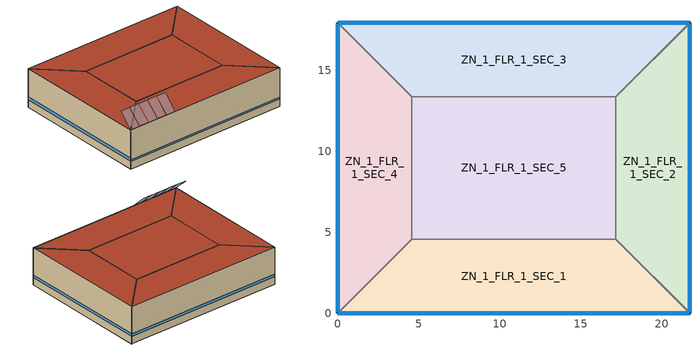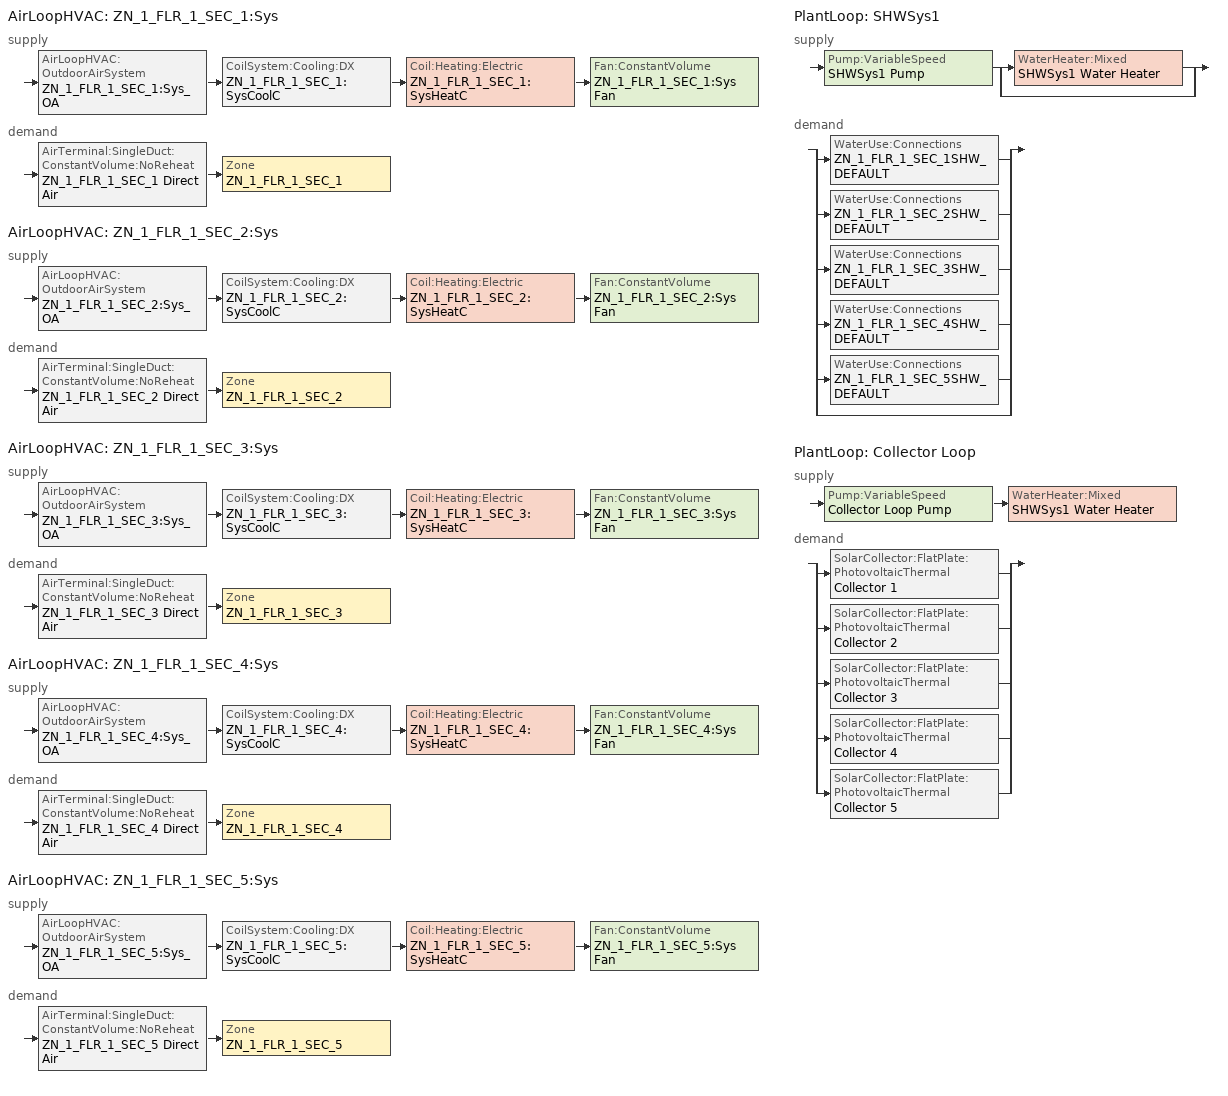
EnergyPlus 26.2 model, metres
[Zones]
ZN_1_FLR_1_SEC_1
 floor ground (ASHRAE 90.1-2004_Sec 5.5-3ab_Unheated_Ext-slab): 4.57,4.57 17.19,4.57 21.76,0 0,0 z0
 wall outside (ASHRAE 90.1-2004_Sec 5.5-3ab_Steel-Framed_Ext-wall): 0,0 21.76,0 z0:5.01
 wall to ZN_1_FLR_1_SEC_2 (ASHRAE 90.1-2004_Sec 5.5-3ab_Interior Wall_Int-Wall): 21.76,0 17.19,4.57 z0:5.01
 wall to ZN_1_FLR_1_SEC_5 (ASHRAE 90.1-2004_Sec 5.5-3ab_Interior Wall_Int-Wall): 17.19,4.57 4.57,4.57 z0:5.01
 wall to ZN_1_FLR_1_SEC_4 (ASHRAE 90.1-2004_Sec 5.5-3ab_Interior Wall_Int-Wall): 4.57,4.57 0,0 z0:5.01
 window (ASHRAE 90.1-2004_Sec 5.5-3ab_0_0.1_fixed_north_window): 0.05,0 21.71,0 z1:1.18
 roof outside (ASHRAE 90.1-2004_Sec 5.5-3ab_IEAD_Roof): 0,0 21.76,0 17.19,4.57 4.57,4.57 z5.01
ZN_1_FLR_1_SEC_2
 floor ground (ASHRAE 90.1-2004_Sec 5.5-3ab_Unheated_Ext-slab): 17.19,4.57 17.19,13.37 21.76,17.93 21.76,0 z0
 wall outside (ASHRAE 90.1-2004_Sec 5.5-3ab_Steel-Framed_Ext-wall): 21.76,0 21.76,17.93 z0:5.01
 wall to ZN_1_FLR_1_SEC_3 (ASHRAE 90.1-2004_Sec 5.5-3ab_Interior Wall_Int-Wall): 21.76,17.93 17.19,13.37 z0:5.01
 wall to ZN_1_FLR_1_SEC_5 (ASHRAE 90.1-2004_Sec 5.5-3ab_Interior Wall_Int-Wall): 17.19,13.37 17.19,4.57 z0:5.01
 window (ASHRAE 90.1-2004_Sec 5.5-3ab_0_0.1_fixed_west_window): 21.76,0.05 21.76,17.89 z1:1.36
 roof outside (ASHRAE 90.1-2004_Sec 5.5-3ab_IEAD_Roof): 21.76,0 21.76,17.93 17.19,13.37 17.19,4.57 z5.01
ZN_1_FLR_1_SEC_3
 floor ground (ASHRAE 90.1-2004_Sec 5.5-3ab_Unheated_Ext-slab): 0,17.93 21.76,17.93 17.19,13.36 4.57,13.36 z0
 wall outside (ASHRAE 90.1-2004_Sec 5.5-3ab_Steel-Framed_Ext-wall): 21.76,17.93 0,17.93 z0:5.01
 wall to ZN_1_FLR_1_SEC_5 (ASHRAE 90.1-2004_Sec 5.5-3ab_Interior Wall_Int-Wall): 4.57,13.36 17.19,13.36 z0:5.01
 wall to ZN_1_FLR_1_SEC_4 (ASHRAE 90.1-2004_Sec 5.5-3ab_Interior Wall_Int-Wall): 0,17.93 4.57,13.36 z0:5.01
 window (ASHRAE 90.1-2004_Sec 5.5-3ab_0_0.1_fixed_south_window): 21.71,17.93 0.05,17.93 z1:1.36
 roof outside (ASHRAE 90.1-2004_Sec 5.5-3ab_IEAD_Roof): 4.57,13.36 17.19,13.36 21.76,17.93 0,17.93 z5.01
ZN_1_FLR_1_SEC_4
 floor ground (ASHRAE 90.1-2004_Sec 5.5-3ab_Unheated_Ext-slab): 0,17.93 4.57,13.37 4.57,4.57 0,0 z0
 wall outside (ASHRAE 90.1-2004_Sec 5.5-3ab_Steel-Framed_Ext-wall): 0,17.93 0,0 z0:5.01
 wall to ZN_1_FLR_1_SEC_5 (ASHRAE 90.1-2004_Sec 5.5-3ab_Interior Wall_Int-Wall): 4.57,4.57 4.57,13.37 z0:5.01
 window (ASHRAE 90.1-2004_Sec 5.5-3ab_0_0.1_fixed_east_window): 0,17.89 0,0.05 z1:1.36
 roof outside (ASHRAE 90.1-2004_Sec 5.5-3ab_IEAD_Roof): 0,0 4.57,4.57 4.57,13.37 0,17.93 z5.01
ZN_1_FLR_1_SEC_5
 floor ground (ASHRAE 90.1-2004_Sec 5.5-3ab_Unheated_Ext-slab): 4.57,13.37 17.19,13.37 17.19,4.57 4.57,4.57 z0
 roof outside (ASHRAE 90.1-2004_Sec 5.5-3ab_IEAD_Roof): 4.57,4.57 17.19,4.57 17.19,13.37 4.57,13.37 z5.01
shading: 0,1.72,6.72 0,0,5.1 1.22,0,5.1 1.22,1.72,6.72; 1.3,1.72,6.72 1.3,0,5.1 2.52,0,5.1 2.52,1.72,6.72; 2.6,1.72,6.72 2.6,0,5.1 3.82,0,5.1 3.82,1.72,6.72; 3.9,1.72,6.72 3.9,0,5.1 5.12,0,5.1 5.12,1.72,6.72; 5.2,1.72,6.72 5.2,0,5.1 6.42,0,5.1 6.42,1.72,6.72
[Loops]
AirLoopHVAC 'ZN_1_FLR_1_SEC_1:Sys'
 supply: AirLoopHVAC:OutdoorAirSystem 'ZN_1_FLR_1_SEC_1:Sys_OA' > CoilSystem:Cooling:DX 'ZN_1_FLR_1_SEC_1:SysCoolC' > Coil:Heating:Electric 'ZN_1_FLR_1_SEC_1:SysHeatC' > Fan:ConstantVolume 'ZN_1_FLR_1_SEC_1:Sys Fan'
 demand: AirTerminal:SingleDuct:ConstantVolume:NoReheat 'ZN_1_FLR_1_SEC_1 Direct Air' > Zone 'ZN_1_FLR_1_SEC_1'
AirLoopHVAC 'ZN_1_FLR_1_SEC_2:Sys'
 supply: AirLoopHVAC:OutdoorAirSystem 'ZN_1_FLR_1_SEC_2:Sys_OA' > CoilSystem:Cooling:DX 'ZN_1_FLR_1_SEC_2:SysCoolC' > Coil:Heating:Electric 'ZN_1_FLR_1_SEC_2:SysHeatC' > Fan:ConstantVolume 'ZN_1_FLR_1_SEC_2:Sys Fan'
 demand: AirTerminal:SingleDuct:ConstantVolume:NoReheat 'ZN_1_FLR_1_SEC_2 Direct Air' > Zone 'ZN_1_FLR_1_SEC_2'
AirLoopHVAC 'ZN_1_FLR_1_SEC_3:Sys'
 supply: AirLoopHVAC:OutdoorAirSystem 'ZN_1_FLR_1_SEC_3:Sys_OA' > CoilSystem:Cooling:DX 'ZN_1_FLR_1_SEC_3:SysCoolC' > Coil:Heating:Electric 'ZN_1_FLR_1_SEC_3:SysHeatC' > Fan:ConstantVolume 'ZN_1_FLR_1_SEC_3:Sys Fan'
 demand: AirTerminal:SingleDuct:ConstantVolume:NoReheat 'ZN_1_FLR_1_SEC_3 Direct Air' > Zone 'ZN_1_FLR_1_SEC_3'
AirLoopHVAC 'ZN_1_FLR_1_SEC_4:Sys'
 supply: AirLoopHVAC:OutdoorAirSystem 'ZN_1_FLR_1_SEC_4:Sys_OA' > CoilSystem:Cooling:DX 'ZN_1_FLR_1_SEC_4:SysCoolC' > Coil:Heating:Electric 'ZN_1_FLR_1_SEC_4:SysHeatC' > Fan:ConstantVolume 'ZN_1_FLR_1_SEC_4:Sys Fan'
 demand: AirTerminal:SingleDuct:ConstantVolume:NoReheat 'ZN_1_FLR_1_SEC_4 Direct Air' > Zone 'ZN_1_FLR_1_SEC_4'
AirLoopHVAC 'ZN_1_FLR_1_SEC_5:Sys'
 supply: AirLoopHVAC:OutdoorAirSystem 'ZN_1_FLR_1_SEC_5:Sys_OA' > CoilSystem:Cooling:DX 'ZN_1_FLR_1_SEC_5:SysCoolC' > Coil:Heating:Electric 'ZN_1_FLR_1_SEC_5:SysHeatC' > Fan:ConstantVolume 'ZN_1_FLR_1_SEC_5:Sys Fan'
 demand: AirTerminal:SingleDuct:ConstantVolume:NoReheat 'ZN_1_FLR_1_SEC_5 Direct Air' > Zone 'ZN_1_FLR_1_SEC_5'
PlantLoop 'SHWSys1'
 supply: Pump:VariableSpeed 'SHWSys1 Pump' > split
  | WaterHeater:Mixed 'SHWSys1 Water Heater'
  | bypass
 demand: split
  | WaterUse:Connections 'ZN_1_FLR_1_SEC_1SHW_DEFAULT'
  | WaterUse:Connections 'ZN_1_FLR_1_SEC_2SHW_DEFAULT'
  | WaterUse:Connections 'ZN_1_FLR_1_SEC_3SHW_DEFAULT'
  | WaterUse:Connections 'ZN_1_FLR_1_SEC_4SHW_DEFAULT'
  | WaterUse:Connections 'ZN_1_FLR_1_SEC_5SHW_DEFAULT'
  | bypass
PlantLoop 'Collector Loop'
 supply: Pump:VariableSpeed 'Collector Loop Pump' > WaterHeater:Mixed 'SHWSys1 Water Heater'
 demand: split
  | SolarCollector:FlatPlate:PhotovoltaicThermal 'Collector 1'
  | SolarCollector:FlatPlate:PhotovoltaicThermal 'Collector 2'
  | SolarCollector:FlatPlate:PhotovoltaicThermal 'Collector 3'
  | SolarCollector:FlatPlate:PhotovoltaicThermal 'Collector 4'
  | SolarCollector:FlatPlate:PhotovoltaicThermal 'Collector 5'
[Building]
AutoBuilt Model: All: North Axis=0; Terrain=City; Loads Convergence Tolerance Value=0.04; Temperature Convergence Tolerance Value=0.2; Solar Distribution=FullInteriorAndExterior; Maximum Number Of Warmup Days=25; Minimum Number Of Warmup Days=6
[Site:GroundTemperature:BuildingSurface]
20.03, 20.05, 20.08, 20.1, 20.18, 20.23, 20.22, 20.19, 20.26, 20.25, 20.23, 20.2
[Site:Location]
OKLAHOMA_CITY_OK_USA TMY2-13967: Latitude=35.4; Longitude=-97.6; Time Zone=-6; Elevation=397
[Site:WaterMainsTemperature]
Calculation Method=CORRELATION; Annual Average Outdoor Air Temperature=15.03; Maximum Difference In Monthly Average Outdoor Air Temperatures=28.2
[SizingPeriod:DesignDay] Day Of Month=21; Humidity Condition Type=Wetbulb; Barometric Pressure=96645.77; Rain Indicator=No; Snow Indicator=No; Daylight Saving Time Indicator=No; Solar Model Indicator=ASHRAEClearSky
Name | Month | Day Type | Maximum Dry Bulb Temperature | Daily Dry Bulb Temperature Range | Wetbulb Or Dewpoint At Maximum Dry Bulb | Wind Speed | Wind Direction | Sky Clearness
OKLAHOMA_CITY_OK_USA Heating 99.6% Conditions | 1 | WinterDesignDay | -12.6 | 0 | -12.6 | 6.9 | 360 | 0
OKLAHOMA_CITY_OK_USA Cooling .4% Conditions WB=>MDB | 7 | SummerDesignDay | 32.8 | 11.7 | 24.9 | 0 | 0 | 1
[Construction]
InteriorFurnishings: Std Wood 6inch
ASHRAE 90.1-2004_Sec 5.5-3ab_0_0.1_fixed_south_window; ASHRAE 90.1-2004_Sec 5.5-3ab_0_0.1_fixed_east_window; ASHRAE 90.1-2004_Sec 5.5-3ab_0_0.1_fixed_west_window: Theoretical Glass [23], AIR 6MM, Theoretical Glass [23]
ASHRAE 90.1-2004_Sec 5.5-3ab_0_0.1_fixed_north_window: Theoretical Glass [24], AIR 6MM, Theoretical Glass [24]
ASHRAE 90.1-2004_Sec 5.5-3ab_IEAD_Roof: Roof Membrane, Roof Insulation, Metal Decking
ASHRAE 90.1-2004_Sec 5.5-3ab_Interior Wall_Int-Wall: GP01 1/2 GYPSUM, GP01 1/2 GYPSUM
ASHRAE 90.1-2004_Sec 5.5-3ab_Steel-Framed_Ext-wall: MAT-SHEATH, Wall Insulation [2], 1/2IN Gypsum
ASHRAE 90.1-2004_Sec 5.5-3ab_Unheated_Ext-slab: MAT-CC05 8 HW CONCRETE, CP02 CARPET PAD
[Material] Thermal Absorptance=0.9
Name | Roughness | Thickness | Conductivity | Density | Specific Heat | Solar Absorptance | Visible Absorptance
Roof Membrane | VeryRough | 0.0095 | 0.16 | 1121.29 | 1460 | 0.7 | 0.7
Roof Insulation | MediumRough | 0.125 | 0.049 | 265 | 836.8 | 0.7 | 0.7
Metal Decking | MediumSmooth | 0.0015 | 45.006 | 7680 | 418.4 | 0.7 | 0.3
GP01 1/2 GYPSUM | Smooth | 0.0127 | 0.16 | 800 | 1090 | 0.7 | 0.5
Wall Insulation [2] | MediumRough | 0.0376 | 0.045 | 265 | 836.8 | 0.7 | 0.7
1/2IN Gypsum | Smooth | 0.0127 | 0.16 | 784.9 | 830 | 0.92 | 0.92
MAT-CC05 8 HW CONCRETE | Rough | 0.2032 | 1.311 | 2240 | 836.8 | 0.7 | 0.7
Std Wood 6inch | MediumSmooth | 0.15 | 0.12 | 540 | 1210 | 0.7 | 0.7
[Material:NoMass] Thermal Absorptance=0.9; Solar Absorptance=0.7
Name | Roughness | Thermal Resistance | Visible Absorptance
MAT-SHEATH | Rough | 0.3626 | 0.7
CP02 CARPET PAD | VeryRough | 0.2165 | 0.8
[WindowMaterial:Gas]
AIR 6MM: Gas Type=Air; Thickness=0.0063
[WindowMaterial:Glazing] Optical Data Type=SpectralAverage; Thickness=0.003; Infrared Transmittance At Normal Incidence=0; Front Side Infrared Hemispherical Emissivity=0.85; Back Side Infrared Hemispherical Emissivity=0.85
Name | Solar Transmittance At Normal Incidence | Front Side Solar Reflectance At Normal Incidence | Back Side Solar Reflectance At Normal Incidence | Visible Transmittance At Normal Incidence | Front Side Visible Reflectance At Normal Incidence | Back Side Visible Reflectance At Normal Incidence | Conductivity
Theoretical Glass [23] | 0.5531 | 0.3969 | 0.3969 | 0.6041 | 0.3459 | 0.3459 | 2.3904
Theoretical Glass [24] | 0.6483 | 0.3017 | 0.3017 | 0.7094 | 0.2406 | 0.2406 | 2.4179
[AirLoopHVAC] Design Supply Air Flow Rate=AUTOSIZE
ZN_1_FLR_1_SEC_1:Sys; ZN_1_FLR_1_SEC_2:Sys; ZN_1_FLR_1_SEC_3:Sys; ZN_1_FLR_1_SEC_4:Sys; ZN_1_FLR_1_SEC_5:Sys
[AirTerminal:SingleDuct:ConstantVolume:NoReheat] Availability Schedule=ALWAYS_ON; Maximum Air Flow Rate=AUTOSIZE
ZN_1_FLR_1_SEC_1 Direct Air; ZN_1_FLR_1_SEC_2 Direct Air; ZN_1_FLR_1_SEC_3 Direct Air; ZN_1_FLR_1_SEC_4 Direct Air; ZN_1_FLR_1_SEC_5 Direct Air
[AvailabilityManager:NightCycle] Applicability Schedule=Always_On; Fan Schedule=HVACOperationSchd; Control Type=CycleOnAny; Thermostat Tolerance=1; Cycling Run Time Control Type=FixedRunTime; Cycling Run Time=3600
ZN_1_FLR_1_SEC_1:Sys Availability Manager; ZN_1_FLR_1_SEC_2:Sys Availability Manager; ZN_1_FLR_1_SEC_3:Sys Availability Manager; ZN_1_FLR_1_SEC_4:Sys Availability Manager; ZN_1_FLR_1_SEC_5:Sys Availability Manager
[Coil:Cooling:DX:SingleSpeed] Availability Schedule=ALWAYS_ON; Gross Rated Total Cooling Capacity=AUTOSIZE; Gross Rated Sensible Heat Ratio=AUTOSIZE; Gross Rated Cooling Cop=2.7835; Rated Air Flow Rate=AUTOSIZE; 2023 Rated Evaporator Fan Power Per Volume Flow Rate=934.4; Total Cooling Capacity Function Of Temperature Curve=Cool-Cap-fT; Total Cooling Capacity Function Of Flow Fraction Curve=ConstantCubic; Energy Input Ratio Function Of Temperature Curve=Cool-EIR-fT; Energy Input Ratio Function Of Flow Fraction Curve=ConstantCubic; Part Load Fraction Correlation Curve=Cool-PLF-fPLR
ZN_1_FLR_1_SEC_1:SysCoolC DXCoil; ZN_1_FLR_1_SEC_2:SysCoolC DXCoil; ZN_1_FLR_1_SEC_3:SysCoolC DXCoil; ZN_1_FLR_1_SEC_4:SysCoolC DXCoil; ZN_1_FLR_1_SEC_5:SysCoolC DXCoil
[Coil:Heating:Electric] Availability Schedule=ALWAYS_ON; Efficiency=1; Nominal Capacity=AUTOSIZE
ZN_1_FLR_1_SEC_1:SysHeatC; ZN_1_FLR_1_SEC_2:SysHeatC; ZN_1_FLR_1_SEC_3:SysHeatC; ZN_1_FLR_1_SEC_4:SysHeatC; ZN_1_FLR_1_SEC_5:SysHeatC
[CoilSystem:Cooling:DX] Availability Schedule=ALWAYS_ON
Name | Cooling Coil
ZN_1_FLR_1_SEC_1:SysCoolC | ZN_1_FLR_1_SEC_1:SysCoolC DXCoil
ZN_1_FLR_1_SEC_2:SysCoolC | ZN_1_FLR_1_SEC_2:SysCoolC DXCoil
ZN_1_FLR_1_SEC_3:SysCoolC | ZN_1_FLR_1_SEC_3:SysCoolC DXCoil
ZN_1_FLR_1_SEC_4:SysCoolC | ZN_1_FLR_1_SEC_4:SysCoolC DXCoil
ZN_1_FLR_1_SEC_5:SysCoolC | ZN_1_FLR_1_SEC_5:SysCoolC DXCoil
[ComponentCost:LineItem]
Name | Line Item Type | Item | Cost Per Area | Cost Per Unit Of Output Capacity
Interior Furnishings | Construction | InteriorFurnishings | 1
south:ASHRAE 90.1-2004_Sec 5.5-3ab_0_0.1_fixed_south_window | CONSTRUCTION | ASHRAE 90.1-2004_Sec 5.5-3ab_0_0.1_fixed_south_window | 193.81
east:ASHRAE 90.1-2004_Sec 5.5-3ab_0_0.1_fixed_east_window | CONSTRUCTION | ASHRAE 90.1-2004_Sec 5.5-3ab_0_0.1_fixed_east_window | 193.81
north:ASHRAE 90.1-2004_Sec 5.5-3ab_0_0.1_fixed_north_window | CONSTRUCTION | ASHRAE 90.1-2004_Sec 5.5-3ab_0_0.1_fixed_north_window | 191.81
west:ASHRAE 90.1-2004_Sec 5.5-3ab_0_0.1_fixed_west_window | CONSTRUCTION | ASHRAE 90.1-2004_Sec 5.5-3ab_0_0.1_fixed_west_window | 193.81
roofs:ASHRAE 90.1-2004_Sec 5.5-3ab_IEAD_Roof | CONSTRUCTION | ASHRAE 90.1-2004_Sec 5.5-3ab_IEAD_Roof | 26.58
int-walls:ASHRAE 90.1-2004_Sec 5.5-3ab_Interior Wall_Int-Wall | CONSTRUCTION | ASHRAE 90.1-2004_Sec 5.5-3ab_Interior Wall_Int-Wall | 1
ext-walls:ASHRAE 90.1-2004_Sec 5.5-3ab_Steel-Framed_Ext-wall | CONSTRUCTION | ASHRAE 90.1-2004_Sec 5.5-3ab_Steel-Framed_Ext-wall | 39.26
ext-slab:ASHRAE 90.1-2004_Sec 5.5-3ab_Unheated_Ext-slab | CONSTRUCTION | ASHRAE 90.1-2004_Sec 5.5-3ab_Unheated_Ext-slab | 24.86
LIGHTING EQUIP:ZN_1_FLR_1_SEC_1 | LIGHTS | ZN_1_FLR_1_SEC_1 |  | 1
LIGHTING EQUIP:ZN_1_FLR_1_SEC_2 | LIGHTS | ZN_1_FLR_1_SEC_2 |  | 1
LIGHTING EQUIP:ZN_1_FLR_1_SEC_3 | LIGHTS | ZN_1_FLR_1_SEC_3 |  | 1
LIGHTING EQUIP:ZN_1_FLR_1_SEC_4 | LIGHTS | ZN_1_FLR_1_SEC_4 |  | 1
LIGHTING EQUIP:ZN_1_FLR_1_SEC_5 | LIGHTS | ZN_1_FLR_1_SEC_5 |  | 1
[Controller:OutdoorAir] Minimum Outdoor Air Flow Rate=AUTOSIZE; Maximum Outdoor Air Flow Rate=AUTOSIZE; Economizer Control Type=NoEconomizer; Economizer Control Action Type=ModulateFlow; Economizer Maximum Limit Dry Bulb Temperature=30; Economizer Maximum Limit Enthalpy=32000; Lockout Type=NoLockout; Minimum Limit Type=FixedMinimum; Minimum Outdoor Air Schedule=MinOA_Sched
ControllerZN_1_FLR_1_SEC_1:Sys_OA; ControllerZN_1_FLR_1_SEC_2:Sys_OA; ControllerZN_1_FLR_1_SEC_3:Sys_OA; ControllerZN_1_FLR_1_SEC_4:Sys_OA; ControllerZN_1_FLR_1_SEC_5:Sys_OA
[DesignSpecification:OutdoorAir] Outdoor Air Method=FLOW/ZONE; Outdoor Air Flow Per Zone Floor Area=0
Name | Outdoor Air Flow Per Zone
SZ DSOA ZN_1_FLR_1_SEC_1; SZ DSOA ZN_1_FLR_1_SEC_3 | 0.0737046
SZ DSOA ZN_1_FLR_1_SEC_2; SZ DSOA ZN_1_FLR_1_SEC_4 | 0.0573162
SZ DSOA ZN_1_FLR_1_SEC_5 | 0.10412
[ElectricEquipment] Schedule=BLDG_EQUIP_SCH; Design Level Calculation Method=EquipmentLevel; Fraction Latent=0; Fraction Radiant=0.5; Fraction Lost=0; End Use Subcategory=GeneralEquipment
Name | Zone Or Zonelist Or Space Or Spacelist | Design Level
ZN_1_FLR_1_SEC_1_MiscPlug_Equip | ZN_1_FLR_1_SEC_1 | 465.9534
ZN_1_FLR_1_SEC_2_MiscPlug_Equip | ZN_1_FLR_1_SEC_2 | 362.3476
ZN_1_FLR_1_SEC_3_MiscPlug_Equip | ZN_1_FLR_1_SEC_3 | 465.9534
ZN_1_FLR_1_SEC_4_MiscPlug_Equip | ZN_1_FLR_1_SEC_4 | 362.3476
ZN_1_FLR_1_SEC_5_MiscPlug_Equip | ZN_1_FLR_1_SEC_5 | 658.2385
[ElectricLoadCenter:Distribution]
PV Array Load Center: Generator List=Generator List; Generator Operation Scheme Type=TrackElectrical; Generator Demand Limit Scheme Purchased Electric Demand Limit=0; Electrical Buss Type=DirectCurrentWithInverterDCStorage; Inverter=PV Inverter; Electrical Storage Object=Battery
[ElectricLoadCenter:Generators]
Generator List: Generator=PV:ZN_1_FLR_1_SEC_1_Ceiling; Generator Rated Electric Power Output=9000; Generator Name 2=PV:ZN_1_FLR_1_SEC_2_Ceiling; Generator Object Type 2=Generator:Photovoltaic; Generator Rated Electric Power Output 2=6000; Generator Name 3=PV:ZN_1_FLR_1_SEC_3_Ceiling; Generator Object Type 3=Generator:Photovoltaic; Generator Rated Electric Power Output 3=9000; Generator Name 4=PV:ZN_1_FLR_1_SEC_4_Ceiling; Generator Object Type 4=Generator:Photovoltaic; Generator Rated Electric Power Output 4=6000; Generator Name 5=PV:ZN_1_FLR_1_SEC_5_Ceiling; Generator Object Type 5=Generator:Photovoltaic; Generator Rated Electric Power Output 5=9000; Generator Name 6=Collector 1 PV; Generator Object Type 6=Generator:Photovoltaic; Generator Rated Electric Power Output 6=800; Generator Rated Thermal To Electrical Power Ratio 6=1.5; Generator Name 7=Collector 2 PV; Generator Object Type 7=Generator:Photovoltaic; Generator Rated Electric Power Output 7=800; Generator Rated Thermal To Electrical Power Ratio 7=1.5; Generator Name 8=Collector 3 PV; Generator Object Type 8=Generator:Photovoltaic; Generator Rated Electric Power Output 8=800; Generator Rated Thermal To Electrical Power Ratio 8=1.5; Generator Name 9=Collector 4 PV; Generator Object Type 9=Generator:Photovoltaic; Generator Rated Electric Power Output 9=800; Generator Rated Thermal To Electrical Power Ratio 9=1.5; Generator Name 10=Collector 5 PV; Generator Object Type 10=Generator:Photovoltaic; Generator Rated Electric Power Output 10=800; Generator Rated Thermal To Electrical Power Ratio 10=1.5
[ElectricLoadCenter:Inverter:LookUpTable]
PV Inverter: Availability Schedule=ALWAYS_ON; Zone=ZN_1_FLR_1_SEC_2; Radiative Fraction=0.25; Rated Maximum Continuous Output Power=14000; Night Tare Loss Power=200; Nominal Voltage Input=368; Efficiency At 10 Power And Nominal Voltage=0.839; Efficiency At 20 Power And Nominal Voltage=0.897; Efficiency At 30 Power And Nominal Voltage=0.916; Efficiency At 50 Power And Nominal Voltage=0.931; Efficiency At 75 Power And Nominal Voltage=0.934; Efficiency At 100 Power And Nominal Voltage=0.93
[ElectricLoadCenter:Storage:Simple]
Battery: Availability Schedule=ALWAYS_ON; Zone=ZN_1_FLR_1_SEC_2; Radiative Fraction For Zone Heat Gains=0.2; Nominal Energetic Efficiency For Charging=0.7; Nominal Discharging Energetic Efficiency=0.7; Maximum Storage Capacity=2e+11; Maximum Power For Discharging=50000; Maximum Power For Charging=25000; Initial State Of Charge=7.1e+10
[Exterior:FuelEquipment]
Equipment_SimpleRefrigeration: Fuel Use Type=Electricity; Schedule=ALWAYS_ON; Design Level=507.234; End Use Subcategory=Refrigeration (simple)
[Exterior:Lights]
Exterior Facade Lighting: Schedule=ALWAYS_ON; Design Level=130.2176; Control Option=AstronomicalClock; End Use Subcategory=Exterior Facade Lighting
[Fan:ConstantVolume] Availability Schedule=HVACOperationSchd; Fan Total Efficiency=0.55; Pressure Rise=500; Maximum Flow Rate=AUTOSIZE; Motor Efficiency=0.85; Motor In Airstream Fraction=1
ZN_1_FLR_1_SEC_1:Sys Fan; ZN_1_FLR_1_SEC_2:Sys Fan; ZN_1_FLR_1_SEC_3:Sys Fan; ZN_1_FLR_1_SEC_4:Sys Fan; ZN_1_FLR_1_SEC_5:Sys Fan
[GasEquipment] Schedule=BLDG_EQUIP_SCH; Design Level Calculation Method=EquipmentLevel; Fraction Latent=0; Fraction Radiant=0.2; Fraction Lost=0; Carbon Dioxide Generation Rate=0; End Use Subcategory=GeneralEquipment
Name | Zone Or Zonelist Or Space Or Spacelist | Design Level
ZN_1_FLR_1_SEC_1_MiscGas_Equip | ZN_1_FLR_1_SEC_1 | 184.1006
ZN_1_FLR_1_SEC_2_MiscGas_Equip | ZN_1_FLR_1_SEC_2 | 143.1654
ZN_1_FLR_1_SEC_3_MiscGas_Equip | ZN_1_FLR_1_SEC_3 | 184.1006
ZN_1_FLR_1_SEC_4_MiscGas_Equip | ZN_1_FLR_1_SEC_4 | 143.1654
ZN_1_FLR_1_SEC_5_MiscGas_Equip | ZN_1_FLR_1_SEC_5 | 260.0734
[Generator:Photovoltaic] Number Of Series Strings In Parallel=1; Number Of Modules In Series=1
Name | Surface | Module Performance | Heat Transfer Integration Mode
PV:ZN_1_FLR_1_SEC_1_Ceiling | ZN_1_FLR_1_SEC_1_Ceiling | 20percentEffPV65percentArea | PhotovoltaicThermalSolarCollector
PV:ZN_1_FLR_1_SEC_2_Ceiling | ZN_1_FLR_1_SEC_2_Ceiling | 20percentEffPV65percentArea | Decoupled
PV:ZN_1_FLR_1_SEC_3_Ceiling | ZN_1_FLR_1_SEC_3_Ceiling | 20percentEffPV65percentArea | Decoupled
PV:ZN_1_FLR_1_SEC_4_Ceiling | ZN_1_FLR_1_SEC_4_Ceiling | 20percentEffPV65percentArea | Decoupled
PV:ZN_1_FLR_1_SEC_5_Ceiling | ZN_1_FLR_1_SEC_5_Ceiling | 20percentEffPV65percentArea | Decoupled
Collector 1 PV | Collector Surface 1 | 10percentEffPVhalfArea | PhotovoltaicThermalSolarCollector
Collector 2 PV | Collector Surface 2 | 10percentEffPVhalfArea | PhotovoltaicThermalSolarCollector
Collector 3 PV | Collector Surface 3 | 10percentEffPVhalfArea | PhotovoltaicThermalSolarCollector
Collector 4 PV | Collector Surface 4 | 10percentEffPVhalfArea | PhotovoltaicThermalSolarCollector
Collector 5 PV | Collector Surface 5 | 10percentEffPVhalfArea | PhotovoltaicThermalSolarCollector
[InternalMass] Construction=InteriorFurnishings
Name | Zone Or Zonelist | Surface Area
ZN_1_FLR_1_SEC_1_InternalMass_1 | ZN_1_FLR_1_SEC_1 | 157.0784
ZN_1_FLR_1_SEC_2_InternalMass_1 | ZN_1_FLR_1_SEC_2 | 122.1516
ZN_1_FLR_1_SEC_3_InternalMass_1 | ZN_1_FLR_1_SEC_3 | 157.0784
ZN_1_FLR_1_SEC_4_InternalMass_1 | ZN_1_FLR_1_SEC_4 | 122.1516
ZN_1_FLR_1_SEC_5_InternalMass_1 | ZN_1_FLR_1_SEC_5 | 221.8999
[Lights] Schedule=BLDG_LIGHT_SCH; Design Level Calculation Method=LightingLevel; Return Air Fraction=0; Fraction Radiant=0.2; Fraction Visible=0.2; Fraction Replaceable=1; End Use Subcategory=General Lights
Name | Zone Or Zonelist Or Space Or Spacelist | Lighting Level
ZN_1_FLR_1_SEC_1_Lights | ZN_1_FLR_1_SEC_1 | 1178.09
ZN_1_FLR_1_SEC_2_Lights | ZN_1_FLR_1_SEC_2 | 916.1373
ZN_1_FLR_1_SEC_3_Lights | ZN_1_FLR_1_SEC_3 | 1178.09
ZN_1_FLR_1_SEC_4_Lights | ZN_1_FLR_1_SEC_4 | 916.1373
ZN_1_FLR_1_SEC_5_Lights | ZN_1_FLR_1_SEC_5 | 1664.25
[People] Number Of People Schedule=BLDG_OCC_SCH; Number Of People Calculation Method=people; Fraction Radiant=0.3; Activity Level Schedule=ACTIVITY_SCH; Carbon Dioxide Generation Rate=3.82e-08; Mean Radiant Temperature Calculation Type=EnclosureAveraged; Work Efficiency Schedule=WORK_EFF_SCH; Clothing Insulation Calculation Method=ClothingInsulationSchedule; Clothing Insulation Schedule=CLOTHING_SCH; Air Velocity Schedule=AIR_VELO_SCH; Thermal Comfort Model 1 Type=FANGER
Name | Zone Or Zonelist Or Space Or Spacelist | Number Of People
ZN_1_FLR_1_SEC_1 | ZN_1_FLR_1_SEC_1 | 0.6039
ZN_1_FLR_1_SEC_2 | ZN_1_FLR_1_SEC_2 | 0.4696
ZN_1_FLR_1_SEC_3 | ZN_1_FLR_1_SEC_3 | 0.6039
ZN_1_FLR_1_SEC_4 | ZN_1_FLR_1_SEC_4 | 0.4696
ZN_1_FLR_1_SEC_5 | ZN_1_FLR_1_SEC_5 | 0.8531
[PhotovoltaicPerformance:Simple] Conversion Efficiency Input Mode=Fixed
Name | Fraction Of Surface Area With Active Solar Cells | Value For Cell Efficiency If Fixed
20percentEffPV65percentArea | 0.65 | 0.2
10percentEffPVhalfArea | 0.5 | 0.1
[PlantEquipmentList]
SHWSys1 Equipment List; Collector Plant Equipment: SHWSys1 Water Heater
[PlantEquipmentOperation:HeatingLoad] Load Range 1 Lower Limit=0
Name | Load Range 1 Upper Limit | Range 1 Equipment List
SHWSys1 Operation Scheme | 1e+15 | SHWSys1 Equipment List
Collector Control Scheme | 1e+07 | Collector Plant Equipment
[PlantEquipmentOperationSchemes] Control Scheme 1 Schedule=PlantOnSched
Name | Control Scheme 1
SHWSys1 Loop Operation Scheme List | SHWSys1 Operation Scheme
Collector Loop Operation | Collector Control Scheme
[PlantLoop] Fluid Type=WATER; Maximum Loop Flow Rate=AUTOSIZE; Minimum Loop Flow Rate=0; Load Distribution Scheme=OPTIMAL
Name | Plant Equipment Operation Scheme | Maximum Loop Temperature | Minimum Loop Temperature | Plant Loop Volume
SHWSys1 | SHWSys1 Loop Operation Scheme List | 60 | 10 | AUTOSIZE
Collector Loop | Collector Loop Operation | 100 | 3 | autocalculate
[Pump:VariableSpeed] Design Maximum Flow Rate=AUTOSIZE; Design Power Consumption=AUTOSIZE; Fraction Of Motor Inefficiencies To Fluid Stream=0; Coefficient 1 Of The Part Load Performance Curve=0; Coefficient 2 Of The Part Load Performance Curve=1; Coefficient 3 Of The Part Load Performance Curve=0; Coefficient 4 Of The Part Load Performance Curve=0; Design Minimum Flow Rate=0; Pump Control Type=INTERMITTENT
Name | Design Pump Head | Motor Efficiency
SHWSys1 Pump | 179352 | 1
Collector Loop Pump | 300000 | 0.87
[SetpointManager:MixedAir] Control Variable=Temperature
Name | Setpoint Node Or Nodelist
ZN_1_FLR_1_SEC_1:Sys_OAMixed Air Temp Manager | ZN_1_FLR_1_SEC_1:Sys_OA-ZN_1_FLR_1_SEC_1:SysCoolCNode
ZN_1_FLR_1_SEC_2:Sys_OAMixed Air Temp Manager | ZN_1_FLR_1_SEC_2:Sys_OA-ZN_1_FLR_1_SEC_2:SysCoolCNode
ZN_1_FLR_1_SEC_3:Sys_OAMixed Air Temp Manager | ZN_1_FLR_1_SEC_3:Sys_OA-ZN_1_FLR_1_SEC_3:SysCoolCNode
ZN_1_FLR_1_SEC_4:Sys_OAMixed Air Temp Manager | ZN_1_FLR_1_SEC_4:Sys_OA-ZN_1_FLR_1_SEC_4:SysCoolCNode
ZN_1_FLR_1_SEC_5:Sys_OAMixed Air Temp Manager | ZN_1_FLR_1_SEC_5:Sys_OA-ZN_1_FLR_1_SEC_5:SysCoolCNode
PVT:ZN_1_FLR_1_SEC_1 Air Temp Manager | PVT:ZN_1_FLR_1_SEC_1_Ceiling Outlet
PVT:ZN_1_FLR_1_SEC_2 Air Temp Manager | PVT:ZN_1_FLR_1_SEC_2_Ceiling Outlet
PVT:ZN_1_FLR_1_SEC_3 Air Temp Manager | PVT:ZN_1_FLR_1_SEC_3_Ceiling Outlet
PVT:ZN_1_FLR_1_SEC_4 Air Temp Manager | PVT:ZN_1_FLR_1_SEC_4_Ceiling Outlet
PVT:ZN_1_FLR_1_SEC_5 Air Temp Manager | PVT:ZN_1_FLR_1_SEC_5_Ceiling Outlet
[SetpointManager:Scheduled] Control Variable=Temperature
Name | Schedule | Setpoint Node Or Nodelist
SHWSys1 Loop Setpoint Manager | SHWSys1-Loop-Temp-Schedule | SHWSys1 Supply Outlet Node
Collector Loop Setpoint Manager | Loop Temperature Schedule | Collector Loop Setpoint Node List
[SetpointManager:SingleZone:Reheat] Control Variable=Temperature; Minimum Supply Air Temperature=13; Maximum Supply Air Temperature=40
Name | Control Zone | Setpoint Node Or Nodelist
SupAirTemp MngrZN_1_FLR_1_SEC_1 | ZN_1_FLR_1_SEC_1 | ZN_1_FLR_1_SEC_1:Sys Supply Equipment Outlet Node
SupAirTemp MngrZN_1_FLR_1_SEC_2 | ZN_1_FLR_1_SEC_2 | ZN_1_FLR_1_SEC_2:Sys Supply Equipment Outlet Node
SupAirTemp MngrZN_1_FLR_1_SEC_3 | ZN_1_FLR_1_SEC_3 | ZN_1_FLR_1_SEC_3:Sys Supply Equipment Outlet Node
SupAirTemp MngrZN_1_FLR_1_SEC_4 | ZN_1_FLR_1_SEC_4 | ZN_1_FLR_1_SEC_4:Sys Supply Equipment Outlet Node
SupAirTemp MngrZN_1_FLR_1_SEC_5 | ZN_1_FLR_1_SEC_5 | ZN_1_FLR_1_SEC_5:Sys Supply Equipment Outlet Node
[Sizing:Plant] Loop Type=HEATING
Name | Design Loop Exit Temperature | Loop Design Temperature Difference
SHWSys1 | 55 | 5
Collector Loop | 82 | 11
[Sizing:System] Type Of Load To Size On=SENSIBLE; Design Outdoor Air Flow Rate=AUTOSIZE; Central Heating Maximum System Air Flow Ratio=0.3; Preheat Design Temperature=7; Preheat Design Humidity Ratio=0.008; Precool Design Temperature=11; Precool Design Humidity Ratio=0.008; Central Cooling Design Supply Air Temperature=12.8; Central Heating Design Supply Air Temperature=40; Type Of Zone Sum To Use=NONCOINCIDENT; 100 Outdoor Air In Cooling=NO; 100 Outdoor Air In Heating=NO; Central Cooling Design Supply Air Humidity Ratio=0.0085; Central Heating Design Supply Air Humidity Ratio=0.008; Cooling Supply Air Flow Rate Method=DesignDay; Cooling Supply Air Flow Rate=0; Heating Supply Air Flow Rate Method=DesignDay; Heating Supply Air Flow Rate=0; Zone Maximum Outdoor Air Fraction=1; Cooling Design Capacity Method=CoolingDesignCapacity; Cooling Design Capacity=autosize; Heating Design Capacity Method=HeatingDesignCapacity; Heating Design Capacity=autosize; Central Cooling Capacity Control Method=VAV
ZN_1_FLR_1_SEC_1:Sys; ZN_1_FLR_1_SEC_2:Sys; ZN_1_FLR_1_SEC_3:Sys; ZN_1_FLR_1_SEC_4:Sys; ZN_1_FLR_1_SEC_5:Sys
[Sizing:Zone] Zone Cooling Design Supply Air Temperature Input Method=SupplyAirTemperature; Zone Cooling Design Supply Air Temperature=14; Zone Heating Design Supply Air Temperature Input Method=SupplyAirTemperature; Zone Heating Design Supply Air Temperature=50; Zone Cooling Design Supply Air Humidity Ratio=0.0085; Zone Heating Design Supply Air Humidity Ratio=0.008; Zone Heating Sizing Factor=0; Zone Cooling Sizing Factor=0; Cooling Design Air Flow Method=DesignDay; Cooling Design Air Flow Rate=0; Cooling Minimum Air Flow=0; Cooling Minimum Air Flow Fraction=0; Heating Design Air Flow Method=DesignDay; Heating Design Air Flow Rate=0; Account For Dedicated Outdoor Air System=No; Dedicated Outdoor Air System Control Strategy=NeutralSupplyAir; Dedicated Outdoor Air Low Setpoint Temperature For Design=autosize; Dedicated Outdoor Air High Setpoint Temperature For Design=autosize
Name | Design Specification Outdoor Air Object
ZN_1_FLR_1_SEC_1 | SZ DSOA ZN_1_FLR_1_SEC_1
ZN_1_FLR_1_SEC_2 | SZ DSOA ZN_1_FLR_1_SEC_2
ZN_1_FLR_1_SEC_3 | SZ DSOA ZN_1_FLR_1_SEC_3
ZN_1_FLR_1_SEC_4 | SZ DSOA ZN_1_FLR_1_SEC_4
ZN_1_FLR_1_SEC_5 | SZ DSOA ZN_1_FLR_1_SEC_5
[SolarCollector:FlatPlate:PhotovoltaicThermal] Design Flow Rate=Autosize
Name | Surface | Photovoltaic Thermal Model Performance | Photovoltaic | Thermal Working Fluid Type
PVT:ZN_1_FLR_1_SEC_1_Ceiling | ZN_1_FLR_1_SEC_1_Ceiling | 30percentPVThalfArea | PV:ZN_1_FLR_1_SEC_1_Ceiling | Air
PVT:ZN_1_FLR_1_SEC_2_Ceiling | ZN_1_FLR_1_SEC_2_Ceiling | 30percentPVThalfArea | PV:ZN_1_FLR_1_SEC_2_Ceiling | Air
PVT:ZN_1_FLR_1_SEC_3_Ceiling | ZN_1_FLR_1_SEC_3_Ceiling | 30percentPVThalfArea | PV:ZN_1_FLR_1_SEC_3_Ceiling | Air
PVT:ZN_1_FLR_1_SEC_4_Ceiling | ZN_1_FLR_1_SEC_4_Ceiling | 30percentPVThalfArea | PV:ZN_1_FLR_1_SEC_4_Ceiling | Air
PVT:ZN_1_FLR_1_SEC_5_Ceiling | ZN_1_FLR_1_SEC_5_Ceiling | 30percentPVThalfArea | PV:ZN_1_FLR_1_SEC_5_Ceiling | Air
Collector 1 | Collector Surface 1 | 20percentEffPVhalfArea | Collector 1 PV | Water
Collector 2 | Collector Surface 2 | 20percentEffPVhalfArea | Collector 2 PV | Water
Collector 3 | Collector Surface 3 | 20percentEffPVhalfArea | Collector 3 PV | Water
Collector 4 | Collector Surface 4 | 20percentEffPVhalfArea | Collector 4 PV | Water
Collector 5 | Collector Surface 5 | 20percentEffPVhalfArea | Collector 5 PV | Water
[SolarCollectorPerformance:PhotovoltaicThermal:Simple] Fraction Of Surface Area With Active Thermal Collector=0.5; Thermal Conversion Efficiency Input Mode Type=Fixed; Front Surface Emittance=0.84
Name | Value For Thermal Conversion Efficiency If Fixed
30percentPVThalfArea | 0.3
20percentEffPVhalfArea | 0.2
[ThermostatSetpoint:DualSetpoint] Heating Setpoint Temperature Schedule=HtgSetP_Sch; Cooling Setpoint Temperature Schedule=ClgSetP_Sch
ZN_1_FLR_1_SEC_1 DualSPSched; ZN_1_FLR_1_SEC_2 DualSPSched; ZN_1_FLR_1_SEC_3 DualSPSched; ZN_1_FLR_1_SEC_4 DualSPSched; ZN_1_FLR_1_SEC_5 DualSPSched
[UtilityCost:Charge:Block]
Name | Utility Cost Charge Block | Tariff | Source Variable | Season | Category Variable | Block Size Multiplier Value Or Variable | Block Size 1 Value Or Variable | Block 1 Cost Per Unit Value Or Variable | Block Size 2 Value Or Variable | Block 2 Cost Per Unit Value Or Variable | Block Size 3 Value Or Variable | Block 3 Cost Per Unit Value Or Variable
 | SummerBaseEnergycharge | ReliantEnergy_PTB-LGS_LargeGeneral | TotalEnergy | Summer | EnergyCharges | TotalDemand | 295 | 0.0249 | remaining | 0.0048
 | AnnualDemandCharge | ReliantEnergy_PTB-LGS_LargeGeneral | TotalDemand | Annual | DemandCharges |  | 400 | 0 | remaining | 6.14
 | SummerBaseEnergycharge | ReliantEnergy_PTB-MGS_MiscGeneral | TotalEnergy | Summer | EnergyCharges | TotalDemand | 125 | 0.0521 | 170 | 0.0317 | remaining | 0.0055
 | SummerBaseEnergycharge | ReliantEnergy_PTB-MGS_MiscGeneral | TotalEnergy | Summer | EnergyCharges | TotalDemand | 125 | 0.0504 | 170 | 0.0317 | remaining | 0.0055
 | AnnualDemandCharge | ReliantEnergy_PTB-MGS_MiscGeneral | TotalDemand | Annual | DemandCharges | TotalDemand | 10 | 0 | remaining | 3.04
[UtilityCost:Charge:Simple]
Name | Utility Cost Charge Simple | Tariff | Source Variable | Season | Category Variable | Cost Per Unit Value Or Variable
 | SummerFuelEnergyCharge | ReliantEnergy_PTB-LGS_LargeGeneral | totalEnergy | Summer | EnergyCharges | 0.0823
 | WinterFuelEnergyCharge | ReliantEnergy_PTB-LGS_LargeGeneral | totalEnergy | Winter | EnergyCharges | 0.0485
 | TaxofEightPtTwoFivePercent | ReliantEnergy_PTB-LGS_LargeGeneral | SubTotal | Annual | Taxes | 0.0825
 | SummerFuelEnergyCharge | ReliantEnergy_PTB-MGS_MiscGeneral | totalEnergy | Summer | EnergyCharges | 0.0823
 | WinterFuelEnergyCharge | ReliantEnergy_PTB-MGS_MiscGeneral | totalEnergy | Winter | EnergyCharges | 0.0485
 | TaxofEightPtTwoFivePercent | ReliantEnergy_PTB-MGS_MiscGeneral | SubTotal | Annual | Taxes | 0.0825
 | MonthlyRateGasCharge | TX_EIAMonthlyRateGas | totalEnergy | Annual | EnergyCharges | TX_MonthlyGasRates
 | TaxofEightPtTwoFivePercent | TX_EIAMonthlyRateGas | SubTotal | Annual | Taxes | 0.0825
[UtilityCost:Qualify] Variable=TotalDemand; Threshold Value Or Variable=400; Season=Annual; Threshold Test=Count
Name | Utility Cost Qualify | Tariff | Qualify Type | Number Of Months
 | MinDemand400kw | ReliantEnergy_PTB-LGS_LargeGeneral | Minimum | 12
 | MaxDemand400kw | ReliantEnergy_PTB-MGS_MiscGeneral | Maximum | 1
[UtilityCost:Tariff]
Name | Output Meter | Conversion Factor Choice | Season Schedule | Demand Window Length | Monthly Charge Or Variable | Group
ReliantEnergy_PTB-LGS_LargeGeneral | Electricity:Facility | kWh | ReliantEnergySeasonSched | halfHour | 2936.2 | Comm Elect
ReliantEnergy_PTB-MGS_MiscGeneral | Electricity:Facility | kWh | ReliantEnergySeasonSched | halfHour | 18.82 | Comm Elect
TX_EIAMonthlyRateGas | NaturalGas:Facility | MCF |  |  | 0 | Comm Gas
[UtilityCost:Variable]
TX_MonthlyGasRates: Tariff=TX_EIAMonthlyRateGas; Variable Type=Currency; January Value=7.87; February Value=7.73; March Value=7.41; April Value=7.86; May Value=8.05; June Value=8.75; July Value=8.21; August Value=8.34; September Value=8.04; October Value=7.65; November Value=8.24; December Value=7.99
[WaterHeater:Mixed]
SHWSys1 Water Heater: Tank Volume=1.5; Setpoint Temperature Schedule=SHWSys1 Water Heater Setpoint Temperature Schedule; Deadband Temperature Difference=5; Maximum Temperature Limit=82.2222; Heater Control Type=CYCLE; Heater Maximum Capacity=100; Heater Fuel Type=Electricity; Heater Thermal Efficiency=0.595; Off Cycle Parasitic Fuel Consumption Rate=20; Off Cycle Parasitic Fuel Type=Electricity; Off Cycle Parasitic Heat Fraction To Tank=0.595; On Cycle Parasitic Fuel Type=Electricity; Ambient Temperature Indicator=SCHEDULE; Ambient Temperature Schedule=SHWSys1 Water Heater Ambient Temperature Schedule; Off Cycle Loss Coefficient To Ambient Temperature=6; On Cycle Loss Coefficient To Ambient Temperature=6; Use Side Effectiveness=1; Source Side Effectiveness=1; Use Side Design Flow Rate=autosize; Source Side Design Flow Rate=autosize
[WaterUse:Connections]
Name | Water Use Equipment
ZN_1_FLR_1_SEC_1SHW_DEFAULT | ZN_1_FLR_1_SEC_1SHW_DEFAULT
ZN_1_FLR_1_SEC_2SHW_DEFAULT | ZN_1_FLR_1_SEC_2SHW_DEFAULT
ZN_1_FLR_1_SEC_3SHW_DEFAULT | ZN_1_FLR_1_SEC_3SHW_DEFAULT
ZN_1_FLR_1_SEC_4SHW_DEFAULT | ZN_1_FLR_1_SEC_4SHW_DEFAULT
ZN_1_FLR_1_SEC_5SHW_DEFAULT | ZN_1_FLR_1_SEC_5SHW_DEFAULT
[WaterUse:Equipment] End Use Subcategory=SHW_DEFAULT; Flow Rate Fraction Schedule=HOURS_OF_OPERATION
Name | Peak Flow Rate | Target Temperature Schedule | Hot Water Supply Temperature Schedule | Zone | Sensible Fraction Schedule | Latent Fraction Schedule
ZN_1_FLR_1_SEC_1SHW_DEFAULT | 2.21419e-06 | ZN_1_FLR_1_SEC_1SHW_DEFAULT Temp Sched | ZN_1_FLR_1_SEC_1SHW_DEFAULTHot Supply Temp Sched | ZN_1_FLR_1_SEC_1 | ZN_1_FLR_1_SEC_1SHW_DEFAULT Sensible fract sched | ZN_1_FLR_1_SEC_1SHW_DEFAULT Latent fract sched
ZN_1_FLR_1_SEC_2SHW_DEFAULT | 1.72186e-07 | ZN_1_FLR_1_SEC_2SHW_DEFAULT Temp Sched | ZN_1_FLR_1_SEC_2SHW_DEFAULTHot Supply Temp Sched | ZN_1_FLR_1_SEC_2 | ZN_1_FLR_1_SEC_2SHW_DEFAULT Sensible fract sched | ZN_1_FLR_1_SEC_2SHW_DEFAULT Latent fract sched
ZN_1_FLR_1_SEC_3SHW_DEFAULT | 2.21419e-06 | ZN_1_FLR_1_SEC_3SHW_DEFAULT Temp Sched | ZN_1_FLR_1_SEC_3SHW_DEFAULTHot Supply Temp Sched | ZN_1_FLR_1_SEC_3 | ZN_1_FLR_1_SEC_3SHW_DEFAULT Sensible fract sched | ZN_1_FLR_1_SEC_3SHW_DEFAULT Latent fract sched
ZN_1_FLR_1_SEC_4SHW_DEFAULT | 1.72186e-06 | ZN_1_FLR_1_SEC_4SHW_DEFAULT Temp Sched | ZN_1_FLR_1_SEC_4SHW_DEFAULTHot Supply Temp Sched | ZN_1_FLR_1_SEC_4 | ZN_1_FLR_1_SEC_4SHW_DEFAULT Sensible fract sched | ZN_1_FLR_1_SEC_4SHW_DEFAULT Latent fract sched
ZN_1_FLR_1_SEC_5SHW_DEFAULT | 3.12791e-07 | ZN_1_FLR_1_SEC_5SHW_DEFAULT Temp Sched | ZN_1_FLR_1_SEC_5SHW_DEFAULTHot Supply Temp Sched | ZN_1_FLR_1_SEC_5 | ZN_1_FLR_1_SEC_5SHW_DEFAULT Sensible fract sched | ZN_1_FLR_1_SEC_5SHW_DEFAULT Latent fract sched
[Zone] Type=1; Multiplier=1; Ceiling Height=5.0088; Floor Area=autocalculate; Part Of Total Floor Area=YES
Name | Volume
ZN_1_FLR_1_SEC_1; ZN_1_FLR_1_SEC_3 | 393.3855
ZN_1_FLR_1_SEC_2; ZN_1_FLR_1_SEC_4 | 305.9154
ZN_1_FLR_1_SEC_5 | 555.724
[ZoneControl:Thermostat] Control Type Schedule=Dual Zone Control Type Sched
Name | Zone Or Zonelist | Control 1
ZN_1_FLR_1_SEC_1 Thermostat | ZN_1_FLR_1_SEC_1 | ZN_1_FLR_1_SEC_1 DualSPSched
ZN_1_FLR_1_SEC_2 Thermostat | ZN_1_FLR_1_SEC_2 | ZN_1_FLR_1_SEC_2 DualSPSched
ZN_1_FLR_1_SEC_3 Thermostat | ZN_1_FLR_1_SEC_3 | ZN_1_FLR_1_SEC_3 DualSPSched
ZN_1_FLR_1_SEC_4 Thermostat | ZN_1_FLR_1_SEC_4 | ZN_1_FLR_1_SEC_4 DualSPSched
ZN_1_FLR_1_SEC_5 Thermostat | ZN_1_FLR_1_SEC_5 | ZN_1_FLR_1_SEC_5 DualSPSched
[Zone equipment]
ZN_1_FLR_1_SEC_1: ZN_1_FLR_1_SEC_1 Direct Air
ZN_1_FLR_1_SEC_2: ZN_1_FLR_1_SEC_2 Direct Air
ZN_1_FLR_1_SEC_3: ZN_1_FLR_1_SEC_3 Direct Air
ZN_1_FLR_1_SEC_4: ZN_1_FLR_1_SEC_4 Direct Air
ZN_1_FLR_1_SEC_5: ZN_1_FLR_1_SEC_5 Direct Air
[ZoneInfiltration:DesignFlowRate] Schedule=INFIL_SCH; Design Flow Rate Calculation Method=flow/zone; Constant Term Coefficient=1; Temperature Term Coefficient=0; Velocity Term Coefficient=0; Velocity Squared Term Coefficient=0
Name | Zone Or Zonelist Or Space Or Spacelist | Design Flow Rate
ZN_1_FLR_1_SEC_1_Infiltration | ZN_1_FLR_1_SEC_1 | 0.0542
ZN_1_FLR_1_SEC_2_Infiltration | ZN_1_FLR_1_SEC_2 | 0.0435
ZN_1_FLR_1_SEC_3_Infiltration | ZN_1_FLR_1_SEC_3 | 0.0542
ZN_1_FLR_1_SEC_4_Infiltration | ZN_1_FLR_1_SEC_4 | 0.0435
ZN_1_FLR_1_SEC_5_Infiltration | ZN_1_FLR_1_SEC_5 | 0.0354
[Curve:Biquadratic] Minimum Value Of X=-100; Maximum Value Of X=100; Minimum Value Of Y=-100; Maximum Value Of Y=100
Name | Coefficient1 Constant | Coefficient2 X | Coefficient3 X 2 | Coefficient4 Y | Coefficient5 Y 2 | Coefficient6 X Y
Cool-Cap-fT | 0.971212 | -0.0152755 | 0.00144345 | -0.00039321 | -6.8364e-06 | -0.000290596
Cool-EIR-fT | 0.286871 | 0.0239022 | -0.000810648 | 0.0134585 | 0.000338936 | -0.000487004
[Curve:Cubic]
ConstantCubic: Coefficient1 Constant=1; Coefficient2 X=0; Coefficient3 X 2=0; Coefficient4 X 3=0; Minimum Value Of X=-100; Maximum Value Of X=100
[Curve:Quadratic]
Cool-PLF-fPLR: Coefficient1 Constant=0.909496; Coefficient2 X=0.0986477; Coefficient3 X 2=-0.00819488; Minimum Value Of X=0; Maximum Value Of X=1; Minimum Curve Output=0.7; Maximum Curve Output=1
[Schedule:Compact]
ALWAYS_ON; PlantOnSched; MinOA_Sched; INFIL_SCH: Through: 12/31, For: AllDays, Until: 24:00, 1
WORK_EFF_SCH: Through: 12/31, For: AllDays, Until: 24:00, 0
AIR_VELO_SCH; ZN_1_FLR_1_SEC_1SHW_DEFAULT Sensible fract sched; ZN_1_FLR_1_SEC_2SHW_DEFAULT Sensible fract sched; ZN_1_FLR_1_SEC_3SHW_DEFAULT Sensible fract sched; ZN_1_FLR_1_SEC_4SHW_DEFAULT Sensible fract sched; ZN_1_FLR_1_SEC_5SHW_DEFAULT Sensible fract sched: Through: 12/31, For: AllDays, Until: 24:00, 0.2
CLOTHING_SCH: Through: 04/30, For: AllDays, Until: 24:00, 1.1, Through: 09/30, For: AllDays, Until: 24:00, 0.6, Through: 12/31, For: AllDays, Until: 24:00, 1.1
Dual Zone Control Type Sched: Through: 12/31, For: AllDays, Until: 24:00, 4
Hours_of_operation; HVACOperationSchd: Through: 12/31, For: Weekdays SummerDesignDay, Until: 10:00, 0, Until: 19:00, 1, Until: 24:00, 0, For: WeekEnds WinterDesignDay Holidays AllOtherDays, Until: 24:00, 0
HTGSETP_SCH: Through: 12/31, For: SummerDesignDay, Until: 24:00, 13, For: WinterDesignDay, Until: 24:00, 21, For: Weekdays, Until: 10:00, 13, Until: 19:00, 21, Until: 24:00, 13, For: WeekEnds Holidays AllOtherDays, Until: 24:00, 13
CLGSETP_SCH: Through: 12/31, For: SummerDesignDay, Until: 24:00, 24, For: WinterDesignDay, Until: 24:00, 33, For: WeekEnds, Until: 24:00, 33, For: Weekdays Holidays AllOtherDays, Until: 10:00, 33, Until: 19:00, 24, Until: 24:00, 33
BLDG_LIGHT_SCH: Through: 12/31, For: Weekdays SummerDesignDay, Until: 10:00, 0, Until: 19:00, 0.943, Until: 24:00, 0, For: WeekEnds WinterDesignDay Holidays AllOtherDays, Until: 24:00, 0
BLDG_EQUIP_SCH: Through: 12/31, For: Weekdays SummerDesignDay, Until: 10:00, 0.1, Until: 19:00, 0.95, Until: 24:00, 0.1, For: WeekEnds WinterDesignDay Holidays AllOtherDays, Until: 24:00, 0.1
BLDG_OCC_SCH: Through: 12/31, For: Weekdays SummerDesignDay, Until: 10:00, 0, Until: 12:00, 0.95, Until: 13:00, 0.5, Until: 19:00, 0.95, Until: 24:00, 0, For: WeekEnds WinterDesignDay Holidays AllOtherDays, Until: 24:00, 0
ACTIVITY_SCH: Through: 12/31, For: AllDays, Until: 24:00, 140
ZN_1_FLR_1_SEC_1SHW_DEFAULT Latent fract sched; ZN_1_FLR_1_SEC_2SHW_DEFAULT Latent fract sched; ZN_1_FLR_1_SEC_3SHW_DEFAULT Latent fract sched; ZN_1_FLR_1_SEC_4SHW_DEFAULT Latent fract sched; ZN_1_FLR_1_SEC_5SHW_DEFAULT Latent fract sched: Through: 12/31, For: AllDays, Until: 24:00, 0.05
ZN_1_FLR_1_SEC_1SHW_DEFAULT Temp Sched; ZN_1_FLR_1_SEC_2SHW_DEFAULT Temp Sched; ZN_1_FLR_1_SEC_3SHW_DEFAULT Temp Sched; ZN_1_FLR_1_SEC_4SHW_DEFAULT Temp Sched; ZN_1_FLR_1_SEC_5SHW_DEFAULT Temp Sched: Through: 12/31, For: AllDays, Until: 24:00, 40
ZN_1_FLR_1_SEC_1SHW_DEFAULTHot Supply Temp Sched; ZN_1_FLR_1_SEC_2SHW_DEFAULTHot Supply Temp Sched; ZN_1_FLR_1_SEC_3SHW_DEFAULTHot Supply Temp Sched; ZN_1_FLR_1_SEC_4SHW_DEFAULTHot Supply Temp Sched; ZN_1_FLR_1_SEC_5SHW_DEFAULTHot Supply Temp Sched; SHWSys1-Loop-Temp-Schedule: Through: 12/31, For: AllDays, Until: 24:00, 55
SHWSys1 Water Heater Setpoint Temperature Schedule: Through: 12/31, For: AllDays, Until: 24:00, 50
SHWSys1 Water Heater Ambient Temperature Schedule: Through: 12/31, For: AllDays, Until: 24:00, 22
ReliantEnergySeasonSched: Through: 4/30, For: AllDays, Until: 24:00, 1, Through: 10/31, For: AllDays, Until: 24:00, 3, Through: 12/31, For: AllDays, Until: 24:00, 1
Loop Temperature Schedule: THROUGH: 12/31, FOR: AllDays, UNTIL: 24:00, 60
